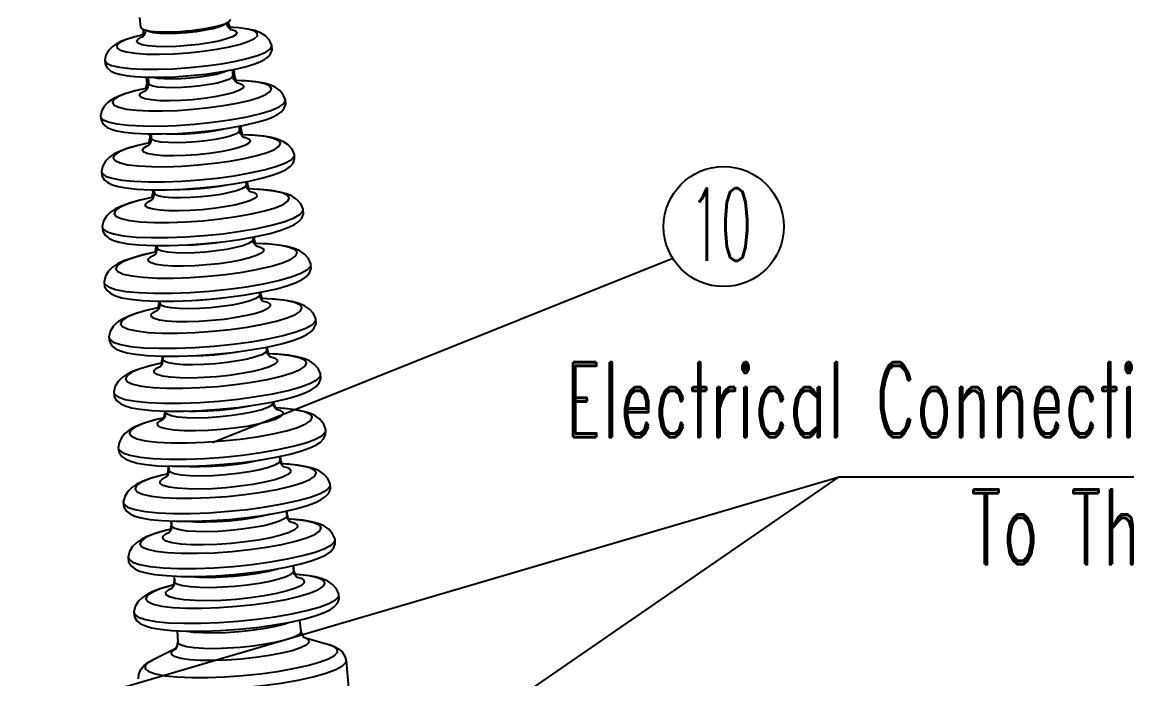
# Model space of a CAD drawing. Extents: x 4438 to 384502, y -178203 to -21188.
# Drawn here: x 382615.7 to 382962.5, y -175959 to -175752.8 of the extents above; entities that cross this region are included whole.
import ezdxf

# ---------------------------------------------------------------- set-up
doc = ezdxf.new("R2010")
doc.units = 0
doc.header["$LTSCALE"] = 8
doc.header["$MEASUREMENT"] = 0
doc.layers.get('0').update_dxf_attribs({"linetype": 'CONTINUOUS'})
doc.layers.add('PL', color=5, linetype='CONTINUOUS')
doc.styles.get("Standard").update_dxf_attribs({"font": 'txt.shx', "width": 0.5, "bigfont": 'intecad.shx'})
doc.styles.add('数字与字母', font='romand.shx', dxfattribs={"width": 0.8, "bigfont": 'hztxt.shx'})

msp = doc.modelspace()

# ---------------------------------------------------------------- linework, layer by layer
at = {"color": 1}
for p, q in [((382819.914, -175826.961), (382675.46, -175884.903)), ((382546.157, -176120.208), (382872.201, -175895.569)), ((382637.515, -175964.613), (382872.201, -175895.569)), ((382872.201, -175895.569), (383142.97, -175895.569))]:
    msp.add_line(p, q, dxfattribs=at)
msp.add_circle((382835.91, -175816.989), 18.85, dxfattribs=at)
at = {"layer": 'PL', "ltscale": 0.5}
for p, q in [((382652.906, -175754.347), (382652.636, -175751.26)), ((382680.331, -175752.853), (382680.298, -175752.782)), ((382680.321, -175752.768), (382680.331, -175752.853)), ((382653.83, -175755.086), (382653.835, -175755.171)), ((382653.856, -175755.096), (382653.835, -175755.171)), ((382679.32, -175753.253), (382680.111, -175752.898)), ((382683.738, -175754.585), (382680.403, -175754.365)), ((382683.665, -175754.563), (382680.406, -175754.37)), ((382680.971, -175754.946), (382681.492, -175755.04)), ((382653.072, -175757.527), (382653.562, -175757.345)), ((382641.594, -175764.704), (382641.593, -175764.847)), ((382654.661, -175770.036), (382654.776, -175772.107)), ((382655.197, -175770.046), (382655.298, -175771.978)), ((382681.573, -175767.735), (382681.809, -175769.659)), ((382681.956, -175769.212), (382681.744, -175769.131)), ((382682.346, -175769.695), (382681.956, -175769.212)), ((382682.1, -175767.639), (382682.346, -175769.695)), ((382655.076, -175771.564), (382654.776, -175772.107)), ((382654.982, -175773.475), (382654.797, -175773.509)), ((382655.27, -175771.447), (382655.076, -175771.564)), ((382682.569, -175771.079), (382682.378, -175771.078)), ((382685.942, -175771.235), (382682.381, -175771.082)), ((382686.403, -175771.28), (382682.569, -175771.079)), ((382683.009, -175771.76), (382683.496, -175771.848)), ((382654.017, -175774.427), (382654.477, -175774.257)), ((382640.287, -175782.221), (382640.286, -175782.379)), ((382683.747, -175785.461), (382683.909, -175786.778)), ((382683.988, -175786.308), (382683.844, -175786.252)), ((382684.393, -175786.809), (382683.988, -175786.308)), ((382684.222, -175785.375), (382684.393, -175786.809)), ((382655.924, -175790.618), (382655.597, -175790.677)), ((382655.651, -175787.877), (382655.731, -175789.317)), ((382656.044, -175788.752), (382655.731, -175789.317)), ((382656.175, -175788.673), (382656.044, -175788.752)), ((382656.134, -175787.878), (382656.203, -175789.202)), ((382684.762, -175788.125), (382684.428, -175788.124)), ((382688.235, -175788.284), (382684.428, -175788.124)), ((382688.788, -175788.336), (382684.762, -175788.125)), ((382685.079, -175788.846), (382685.533, -175788.928)), ((382654.977, -175791.601), (382655.406, -175791.443)), ((382685.884, -175802.882), (382686.008, -175803.896)), ((382686.02, -175803.403), (382685.944, -175803.374)), ((382686.441, -175803.923), (382686.02, -175803.403)), ((382686.307, -175802.806), (382686.441, -175803.923)), ((382656.866, -175807.76), (382656.397, -175807.845)), ((382656.624, -175805.405), (382656.687, -175806.527)), ((382657.011, -175805.941), (382656.687, -175806.527)), ((382657.081, -175805.899), (382657.011, -175805.941)), ((382657.055, -175805.405), (382657.108, -175806.425)), ((382690.533, -175805.334), (382686.475, -175805.165)), ((382655.091, -175809.228), (382656.348, -175808.613)), ((382688.02, -175820.303), (382688.114, -175821.07)), ((382688.495, -175821.092), (382688.058, -175820.553)), ((382688.392, -175820.237), (382688.495, -175821.092)), ((382657.809, -175824.964), (382657.376, -175825.042)), ((382657.598, -175822.932), (382657.645, -175823.791)), ((382657.982, -175823.184), (382657.645, -175823.791)), ((382657.976, -175822.932), (382658.016, -175823.703)), ((382692.633, -175822.443), (382688.537, -175822.274)), ((382656.025, -175826.472), (382657.274, -175825.862)), ((382690.149, -175837.664), (382690.241, -175838.407)), ((382690.568, -175838.425), (382690.185, -175837.951)), ((382690.47, -175837.607), (382690.568, -175838.425)), ((382690.568, -175838.425), (382690.954, -175839.597)), ((382694.852, -175839.792), (382690.636, -175839.571)), ((382658.567, -175840.399), (382658.613, -175841.221)), ((382658.961, -175840.592), (382658.613, -175841.221)), ((382658.894, -175840.399), (382658.933, -175841.146)), ((382694.145, -175839.729), (382690.646, -175839.584)), ((382656.969, -175843.881), (382658.208, -175843.276)), ((382692.256, -175854.844), (382692.379, -175855.847)), ((382692.654, -175855.859), (382692.332, -175855.461)), ((382692.527, -175854.795), (382692.654, -175855.859)), ((382692.654, -175855.859), (382693.005, -175856.935)), ((382659.448, -175859.864), (382659.586, -175858.752)), ((382659.527, -175857.68), (382659.586, -175858.752)), ((382659.947, -175858.101), (382659.586, -175858.752)), ((382659.802, -175857.685), (382659.855, -175858.693)), ((382696.341, -175857.11), (382692.714, -175856.92)), ((382695.875, -175857.062), (382692.715, -175856.922)), ((382657.891, -175861.4), (382659.169, -175860.775)), ((382689.092, -175870.394), (382694.419, -175869.466)), ((382655.372, -175872.259), (382660.211, -175872.459)), ((382694.633, -175872.398), (382694.324, -175872.016)), ((382694.361, -175872.008), (382694.407, -175872.376)), ((382694.58, -175871.958), (382694.633, -175872.398)), ((382696.777, -175874.054), (382695.103, -175873.948)), ((382656.403, -175874.752), (382661.108, -175874.969)), ((382658.685, -175877.387), (382660.314, -175876.991)), ((382659.003, -175877.945), (382659.972, -175877.472)), ((382660.485, -175874.94), (382660.51, -175875.383)), ((382660.749, -175874.952), (382660.51, -175875.383)), ((382660.709, -175874.95), (382660.729, -175875.322)), ((382695.466, -175874.345), (382696.562, -175874.659)), ((382656.858, -175889.812), (382661.708, -175890.013)), ((382696.466, -175889.164), (382696.619, -175890.418)), ((382696.789, -175890.423), (382696.59, -175890.177)), ((382696.634, -175889.127), (382696.789, -175890.423)), ((382696.789, -175890.423), (382697.154, -175891.522)), ((382698.682, -175891.585), (382696.971, -175891.515)), ((382699.389, -175891.648), (382696.976, -175891.522)), ((382661.444, -175892.205), (382661.516, -175893.509)), ((382661.901, -175892.815), (382661.516, -175893.509)), ((382661.616, -175892.212), (382661.682, -175893.475)), ((382659.799, -175896.108), (382661.022, -175895.511)), ((382698.569, -175906.314), (382698.746, -175907.755)), ((382698.687, -175906.287), (382698.862, -175907.756)), ((382698.862, -175907.756), (382698.725, -175907.586)), ((382698.862, -175907.756), (382699.221, -175908.831)), ((382700.902, -175908.934), (382699.089, -175908.839)), ((382662.338, -175912.059), (382662.484, -175910.939)), ((382662.402, -175909.461), (382662.484, -175910.939)), ((382662.59, -175910.747), (382662.484, -175910.939)), ((382662.523, -175909.467), (382662.599, -175910.918)), ((382660.742, -175913.517), (382661.955, -175912.924)), ((382700.673, -175923.466), (382700.879, -175925.147)), ((382700.74, -175923.451), (382700.943, -175925.143)), ((382700.943, -175925.143), (382700.852, -175924.928)), ((382700.943, -175925.143), (382701.299, -175926.207)), ((382702.196, -175926.277), (382701.221, -175926.226)), ((382663.367, -175929.538), (382662.418, -175929.757)), ((382663.369, -175929.52), (382662.831, -175929.64)), ((382663.309, -175929.534), (382663.455, -175928.423)), ((382663.36, -175926.722), (382663.455, -175928.423)), ((382663.43, -175926.725), (382663.518, -175928.416)), ((382663.53, -175928.096), (382663.455, -175928.423)), ((382661.689, -175930.981), (382662.892, -175930.393)), ((382702.768, -175940.551), (382703.207, -175944.13)), ((382702.785, -175940.547), (382703.213, -175944.124)), ((382664.315, -175943.914), (382664.515, -175947.509)), ((382664.333, -175943.915), (382664.522, -175947.515)), ((382703.213, -175944.124), (382703.203, -175944.1)), ((382704.006, -175945.819), (382704.188, -175945.983)), ((382704.249, -175946.024), (382711.99, -175948.259)), ((382704.311, -175946.072), (382704.614, -175946.177)), ((382663.894, -175949.527), (382656.59, -175953.106)), ((382663.818, -175949.564), (382664.03, -175949.314)), ((382664.034, -175949.315), (382663.884, -175949.506)), ((382664.03, -175949.314), (382664.371, -175948.622)), ((382664.371, -175948.622), (382664.515, -175947.509)), ((382664.52, -175947.484), (382664.515, -175947.509)), ((382717.355, -175953.341), (382718.221, -175963.246))]:
    msp.add_line(p, q, dxfattribs=at)
for points in [[(382680.111, -175752.898), (382680.677, -175752.547), (382681.01, -175752.206), (382681.103, -175751.88)], [(382680.331, -175752.853), (382680.665, -175753.948), (382680.992, -175754.405)], [(382652.906, -175754.347), (382653.054, -175754.652), (382653.441, -175754.93), (382654.06, -175755.177)], [(382654.38, -175755.258), (382654.268, -175756.161), (382653.885, -175756.964), (382653.544, -175757.367), (382653.424, -175757.469)], [(382653.457, -175756.814), (382653.699, -175756.298), (382653.835, -175755.171)], [(382654.06, -175755.177), (382654.901, -175755.389), (382655.948, -175755.562), (382657.185, -175755.693), (382658.59, -175755.78), (382660.138, -175755.821), (382661.805, -175755.816), (382663.56, -175755.765), (382665.374, -175755.669), (382667.216, -175755.528)], [(382667.266, -175756.104), (382664.229, -175756.306), (382661.357, -175756.37), (382658.818, -175756.293), (382656.759, -175756.079), (382655.299, -175755.74), (382654.524, -175755.296), (382654.523, -175755.294)], [(382667.216, -175755.528), (382669.054, -175755.347), (382670.858, -175755.127), (382672.595, -175754.872), (382674.237, -175754.588), (382675.755, -175754.278), (382677.123, -175753.949), (382678.318, -175753.605), (382679.32, -175753.253)], [(382679.675, -175753.093), (382679.675, -175753.096), (382678.988, -175753.667), (382677.61, -175754.255), (382675.619, -175754.823), (382673.132, -175755.34), (382670.292, -175755.776), (382667.266, -175756.104)], [(382681.492, -175755.04), (382682.709, -175755.509), (382683.157, -175756.075), (382682.814, -175756.711), (382681.697, -175757.384), (382679.863, -175758.061), (382677.403, -175758.707), (382674.44, -175759.29), (382671.124, -175759.782), (382667.621, -175760.156)], [(382667.814, -175762.365), (382672.417, -175761.879), (382676.804, -175761.248), (382680.784, -175760.5), (382684.183, -175759.667), (382686.852, -175758.786), (382688.674, -175757.896), (382689.57, -175757.035), (382689.5, -175756.241), (382688.469, -175755.549), (382686.52, -175754.989), (382683.738, -175754.585)], [(382681.094, -175755.03), (382681.151, -175755.052), (382680.976, -175754.949), (382680.568, -175754.6), (382680.072, -175753.893), (382679.81, -175753.033)], [(382694.042, -175760.115), (382693.281, -175758.451), (382692.033, -175757.079), (382690.474, -175756.097), (382688.681, -175755.423), (382686.498, -175754.929), (382683.665, -175754.563)], [(382654.017, -175756.687), (382651.589, -175757.237), (382648.931, -175758.008), (382646.888, -175758.772), (382645.264, -175759.576), (382643.909, -175760.515), (382642.782, -175761.693), (382641.979, -175763.113), (382641.594, -175764.704)], [(382654.023, -175756.674), (382650.78, -175757.468), (382648.112, -175758.349), (382646.29, -175759.239), (382645.394, -175760.1), (382645.463, -175760.894), (382646.495, -175761.586), (382648.444, -175762.146), (382651.225, -175762.55), (382654.717, -175762.78), (382658.766, -175762.826), (382663.197, -175762.686), (382667.814, -175762.365)], [(382667.621, -175760.156), (382664.106, -175760.396), (382660.754, -175760.488), (382657.735, -175760.428), (382655.201, -175760.218), (382653.277, -175759.871), (382652.06, -175759.402), (382651.612, -175758.835), (382651.955, -175758.2), (382653.072, -175757.527)], [(382668.444, -175769.569), (382673.233, -175769.067), (382677.84, -175768.417), (382682.108, -175767.638), (382685.702, -175766.797), (382688.371, -175765.999), (382690.328, -175765.243), (382691.77, -175764.499), (382692.864, -175763.687), (382693.686, -175762.678), (382694.125, -175761.433), (382694.042, -175760.115)], [(382678.234, -175765.824), (382682.734, -175765.012), (382686.661, -175764.105), (382689.864, -175763.139), (382692.22, -175762.15), (382693.64, -175761.176), (382694.067, -175760.256), (382694.042, -175760.115)], [(382641.593, -175764.847), (382642.174, -175765.679), (382643.741, -175766.391), (382646.234, -175766.956), (382649.556, -175767.352), (382653.581, -175767.562)], [(382641.594, -175764.704), (382641.738, -175766.007), (382642.394, -175767.172), (382643.392, -175768.028), (382644.627, -175768.639), (382646.197, -175769.123), (382648.285, -175769.526), (382651.091, -175769.847), (382654.808, -175770.044)], [(382668.223, -175767.044), (382673.334, -175766.51), (382678.234, -175765.824)], [(382653.581, -175767.562), (382658.153, -175767.581), (382663.097, -175767.406), (382668.223, -175767.044)], [(382654.808, -175770.044), (382659.104, -175770.064), (382663.7, -175769.903), (382668.444, -175769.569)], [(382656.67, -175770.053), (382658.144, -175770.319), (382660.259, -175770.494), (382662.777, -175770.544), (382665.573, -175770.468), (382668.505, -175770.268)], [(382668.505, -175770.268), (382671.428, -175769.955), (382674.195, -175769.545), (382676.666, -175769.059), (382678.718, -175768.519), (382680.129, -175767.999)], [(382681.809, -175769.659), (382681.522, -175770.207), (382680.584, -175770.772), (382679.042, -175771.341), (382676.975, -175771.884), (382674.485, -175772.374), (382671.698, -175772.787), (382668.753, -175773.102)], [(382683.115, -175771.843), (382683.188, -175771.871), (382683.032, -175771.779), (382682.633, -175771.439), (382682.14, -175770.74), (382681.809, -175769.659)], [(382682.346, -175769.695), (382682.681, -175770.79), (382682.907, -175771.104)], [(382654.983, -175773.473), (382651.247, -175774.312), (382648.271, -175775.166), (382646.005, -175776), (382644.232, -175776.86), (382642.775, -175777.841), (382641.568, -175779.06), (382640.7, -175780.551), (382640.287, -175782.221)], [(382654.797, -175773.509), (382651.056, -175774.372), (382648.004, -175775.293), (382645.759, -175776.235), (382644.407, -175777.163), (382644, -175778.04), (382644.553, -175778.833), (382646.046, -175779.511), (382648.42, -175780.049), (382651.585, -175780.426), (382655.419, -175780.627), (382659.775, -175780.645), (382664.486, -175780.478), (382669.369, -175780.134)], [(382655.298, -175771.978), (382655.158, -175773.109), (382654.777, -175773.903), (382654.444, -175774.296), (382654.333, -175774.39)], [(382654.471, -175773.588), (382654.638, -175773.235), (382654.776, -175772.107)], [(382668.753, -175773.102), (382665.799, -175773.303), (382662.982, -175773.381), (382660.445, -175773.33), (382658.315, -175773.154), (382656.698, -175772.862), (382655.676, -175772.468), (382655.298, -175771.978)], [(382683.496, -175771.848), (382684.758, -175772.334), (382685.223, -175772.922), (382684.867, -175773.581), (382683.709, -175774.279), (382681.806, -175774.981), (382679.255, -175775.651), (382676.182, -175776.256), (382672.742, -175776.766), (382669.108, -175777.155)], [(382669.369, -175780.134), (382674.237, -175779.625), (382678.905, -175778.971), (382683.192, -175778.197), (382686.933, -175777.334), (382689.984, -175776.413), (382692.229, -175775.471), (382693.581, -175774.543), (382693.989, -175773.666), (382693.435, -175772.873), (382691.943, -175772.195), (382689.568, -175771.657), (382686.403, -175771.28)], [(382698.371, -175777.139), (382697.669, -175775.559), (382696.523, -175774.216), (382695.09, -175773.219), (382693.452, -175772.509), (382691.514, -175771.973), (382689.086, -175771.55), (382685.942, -175771.235)], [(382669.108, -175777.155), (382665.462, -175777.403), (382661.986, -175777.498), (382658.854, -175777.436), (382656.225, -175777.219), (382654.229, -175776.858), (382652.967, -175776.372), (382652.503, -175775.784), (382652.858, -175775.125), (382654.017, -175774.427)], [(382669.999, -175787.337), (382675.216, -175786.793), (382680.241, -175786.091), (382684.909, -175785.252), (382688.974, -175784.319), (382692.027, -175783.424), (382694.249, -175782.582), (382695.867, -175781.765), (382697.072, -175780.896), (382697.967, -175779.838), (382698.451, -175778.527), (382698.371, -175777.139)], [(382680.864, -175783.461), (382685.848, -175782.562), (382690.197, -175781.558), (382693.744, -175780.488), (382696.354, -175779.392), (382697.926, -175778.314), (382698.399, -175777.295), (382698.371, -175777.139)], [(382640.286, -175782.379), (382640.929, -175783.301), (382642.664, -175784.09), (382645.425, -175784.715), (382649.104, -175785.153), (382653.562, -175785.387)], [(382640.287, -175782.221), (382640.447, -175783.597), (382641.159, -175784.814), (382642.234, -175785.705), (382643.585, -175786.353), (382645.337, -175786.876), (382647.695, -175787.318), (382650.888, -175787.668), (382655.064, -175787.876), (382659.776, -175787.887), (382664.809, -175787.704), (382669.999, -175787.337)], [(382669.778, -175784.813), (382675.438, -175784.221), (382680.864, -175783.461)], [(382653.562, -175785.387), (382658.625, -175785.407), (382664.101, -175785.213), (382669.778, -175784.813)], [(382670.027, -175787.656), (382673.083, -175787.329), (382675.976, -175786.901), (382678.56, -175786.392), (382679.097, -175786.251)], [(382683.909, -175786.778), (382683.609, -175787.35), (382682.628, -175787.941), (382681.017, -175788.535), (382678.857, -175789.103), (382676.255, -175789.615), (382673.342, -175790.047), (382670.265, -175790.376)], [(382685.168, -175788.928), (382685.258, -175788.962), (382685.121, -175788.882), (382684.731, -175788.55), (382684.241, -175787.859), (382683.909, -175786.778)], [(382684.393, -175786.809), (382684.731, -175787.905), (382684.903, -175788.144)], [(382655.927, -175790.611), (382651.947, -175791.502), (382648.824, -175792.393), (382646.456, -175793.259), (382644.613, -175794.145), (382643.109, -175795.146), (382641.868, -175796.385), (382640.971, -175797.906), (382640.546, -175799.609)], [(382655.597, -175790.677), (382651.668, -175791.584), (382648.464, -175792.551), (382646.106, -175793.54), (382644.686, -175794.514), (382644.259, -175795.435), (382644.84, -175796.268), (382646.407, -175796.98), (382648.901, -175797.545), (382652.225, -175797.941), (382656.251, -175798.152), (382660.825, -175798.17), (382665.772, -175797.995), (382670.9, -175797.634)], [(382656.203, -175789.202), (382656.061, -175790.334), (382655.683, -175791.117), (382655.358, -175791.5), (382655.258, -175791.584)], [(382655.465, -175790.714), (382655.593, -175790.445), (382655.731, -175789.317)], [(382670.265, -175790.376), (382667.177, -175790.586), (382664.234, -175790.667), (382661.582, -175790.614), (382659.356, -175790.431), (382657.666, -175790.125), (382656.598, -175789.713), (382656.203, -175789.202)], [(382660.858, -175787.848), (382661.403, -175787.893), (382664.037, -175787.945), (382666.96, -175787.865), (382670.027, -175787.656)], [(382685.533, -175788.928), (382686.841, -175789.432), (382687.323, -175790.041), (382686.954, -175790.725), (382685.753, -175791.448), (382683.781, -175792.176), (382681.136, -175792.87), (382677.951, -175793.498), (382674.386, -175794.026), (382670.619, -175794.429)], [(382670.9, -175797.634), (382676.012, -175797.099), (382680.914, -175796.413), (382685.416, -175795.6), (382689.344, -175794.693), (382692.549, -175793.727), (382694.907, -175792.737), (382696.326, -175791.763), (382696.754, -175790.842), (382696.173, -175790.009), (382694.606, -175789.297), (382692.112, -175788.732), (382688.788, -175788.336)], [(382701.135, -175794.308), (382700.415, -175792.696), (382699.237, -175791.33), (382697.766, -175790.321), (382696.078, -175789.598), (382694.067, -175789.048), (382691.531, -175788.612), (382688.235, -175788.284)], [(382670.619, -175794.429), (382666.84, -175794.686), (382663.237, -175794.785), (382659.991, -175794.72), (382657.266, -175794.495), (382655.197, -175794.121), (382653.889, -175793.617), (382653.408, -175793.008), (382653.776, -175792.325), (382654.977, -175791.601)], [(382671.53, -175804.837), (382676.932, -175804.274), (382682.139, -175803.55), (382686.981, -175802.686), (382691.247, -175801.715), (382694.479, -175800.775), (382696.825, -175799.894), (382698.525, -175799.044), (382699.782, -175798.148), (382700.71, -175797.066), (382701.214, -175795.726), (382701.135, -175794.308)], [(382682.227, -175801.005), (382687.197, -175800.14), (382691.61, -175799.172), (382695.316, -175798.134), (382698.19, -175797.062), (382700.132, -175795.992), (382701.077, -175794.961), (382701.135, -175794.308)], [(382640.546, -175799.609), (382640.714, -175801.017), (382641.45, -175802.258), (382642.56, -175803.164), (382643.964, -175803.829), (382645.801, -175804.371), (382648.286, -175804.831), (382651.659, -175805.193), (382656.031, -175805.404), (382660.925, -175805.411), (382666.147, -175805.219), (382671.53, -175804.837)], [(382640.546, -175799.609), (382640.716, -175800.242), (382641.826, -175801.093), (382643.925, -175801.81), (382646.941, -175802.367), (382650.771, -175802.745), (382655.285, -175802.932)], [(382671.309, -175802.313), (382676.871, -175801.737), (382682.227, -175801.005)], [(382655.285, -175802.932), (382660.329, -175802.92), (382665.732, -175802.712), (382671.309, -175802.313)], [(382671.548, -175805.045), (382674.738, -175804.704), (382677.757, -175804.256), (382679.425, -175803.928)], [(382686.008, -175803.896), (382685.695, -175804.494), (382684.672, -175805.11), (382682.992, -175805.73), (382680.738, -175806.322), (382678.024, -175806.856), (382674.986, -175807.307), (382671.776, -175807.65)], [(382687.22, -175806.012), (382687.326, -175806.053), (382687.21, -175805.984), (382686.828, -175805.661), (382686.341, -175804.978), (382686.008, -175803.896)], [(382686.441, -175803.923), (382686.779, -175805.02), (382686.897, -175805.183)], [(382656.872, -175807.749), (382652.653, -175808.689), (382649.381, -175809.618), (382646.907, -175810.518), (382644.993, -175811.431), (382643.443, -175812.453), (382642.167, -175813.711), (382641.242, -175815.26), (382640.805, -175816.998)], [(382656.397, -175807.845), (382652.281, -175808.795), (382648.924, -175809.808), (382646.453, -175810.845), (382644.966, -175811.865), (382644.518, -175812.83), (382645.127, -175813.703), (382646.769, -175814.449), (382649.382, -175815.041), (382652.864, -175815.456), (382657.083, -175815.677), (382661.876, -175815.696), (382667.058, -175815.513), (382672.431, -175815.134)], [(382657.108, -175806.425), (382656.964, -175807.558), (382656.589, -175808.332), (382656.272, -175808.703), (382656.182, -175808.778)], [(382656.458, -175807.841), (382656.547, -175807.655), (382656.687, -175806.527)], [(382671.776, -175807.65), (382668.555, -175807.869), (382665.485, -175807.954), (382662.719, -175807.898), (382660.397, -175807.707), (382658.634, -175807.388), (382657.52, -175806.959), (382657.108, -175806.425)], [(382663.602, -175805.313), (382665.296, -175805.346), (382668.347, -175805.263), (382671.548, -175805.045)], [(382687.134, -175805.919), (382688.482, -175806.307), (382689.298, -175806.855), (382689.353, -175807.483), (382688.644, -175808.165), (382687.202, -175808.869), (382685.089, -175809.567), (382682.399, -175810.226), (382679.248, -175810.818), (382675.774, -175811.318), (382672.131, -175811.703)], [(382672.431, -175815.134), (382677.788, -175814.574), (382682.924, -175813.855), (382687.64, -175813.004), (382691.756, -175812.053), (382695.114, -175811.04), (382697.584, -175810.004), (382699.072, -175808.983), (382699.52, -175808.018), (382698.911, -175807.146), (382697.268, -175806.399), (382694.656, -175805.807), (382691.173, -175805.393)], [(382691.173, -175805.393), (382686.954, -175805.171), (382686.478, -175805.169)], [(382703.9, -175811.478), (382703.16, -175809.831), (382701.95, -175808.444), (382700.444, -175807.423), (382698.707, -175806.688), (382696.623, -175806.125), (382693.98, -175805.673), (382690.533, -175805.334)], [(382672.131, -175811.703), (382668.476, -175811.956), (382664.968, -175812.067), (382661.762, -175812.031), (382658.998, -175811.849), (382656.796, -175811.53), (382655.253, -175811.086), (382654.436, -175810.538), (382654.381, -175809.909), (382655.091, -175809.228)], [(382684.037, -175821.01), (382689.053, -175820.12), (382693.508, -175819.114), (382696.924, -175818.128), (382699.398, -175817.207), (382701.182, -175816.323), (382702.492, -175815.399), (382703.452, -175814.294), (382703.977, -175812.926), (382703.9, -175811.478)], [(382684.21, -175818.451), (382689.385, -175817.55), (382693.981, -175816.542), (382697.84, -175815.462), (382700.832, -175814.345), (382702.855, -175813.231), (382703.839, -175812.157), (382703.9, -175811.478)], [(382640.805, -175816.998), (382640.98, -175818.437), (382641.74, -175819.7), (382642.886, -175820.623), (382644.346, -175821.306), (382646.27, -175821.867), (382648.884, -175822.344), (382652.443, -175822.719), (382657.005, -175822.932)], [(382640.805, -175816.998), (382640.982, -175817.656), (382642.139, -175818.543), (382644.324, -175819.289), (382647.464, -175819.869), (382651.453, -175820.263), (382656.153, -175820.457)], [(382672.84, -175819.813), (382678.632, -175819.214), (382684.21, -175818.451)], [(382656.153, -175820.457), (382661.406, -175820.446), (382667.032, -175820.229), (382672.84, -175819.813)], [(382673.061, -175822.337), (382678.649, -175821.756), (382684.037, -175821.01)], [(382673.069, -175822.433), (382676.393, -175822.078), (382678.365, -175821.786)], [(382688.114, -175821.07), (382687.789, -175821.692), (382686.723, -175822.334), (382684.973, -175822.979), (382682.626, -175823.596), (382679.799, -175824.153), (382676.635, -175824.621), (382673.292, -175824.979)], [(382689.278, -175823.151), (382689.401, -175823.197), (382689.305, -175823.14), (382688.932, -175822.826), (382688.449, -175822.151), (382688.114, -175821.07)], [(382688.495, -175821.092), (382688.835, -175822.189), (382688.908, -175822.289)], [(382657.813, -175824.956), (382653.554, -175825.903), (382650.172, -175826.86), (382647.621, -175827.784), (382645.655, -175828.718), (382644.071, -175829.755), (382642.769, -175831.027), (382641.824, -175832.596), (382641.377, -175834.36)], [(382657.376, -175825.042), (382653.119, -175826.025), (382649.647, -175827.073), (382647.092, -175828.145), (382645.553, -175829.2), (382645.09, -175830.198), (382645.72, -175831.1), (382647.418, -175831.873), (382650.12, -175832.485), (382653.722, -175832.913), (382658.085, -175833.142), (382663.041, -175833.162), (382668.401, -175832.972), (382673.957, -175832.58)], [(382657.005, -175822.932), (382662.078, -175822.935), (382667.487, -175822.734), (382673.061, -175822.337)], [(382658.016, -175823.703), (382657.871, -175824.837), (382657.498, -175825.601), (382657.189, -175825.961), (382657.111, -175826.027)], [(382657.448, -175825.037), (382657.505, -175824.92), (382657.645, -175823.791)], [(382673.292, -175824.979), (382669.938, -175825.207), (382666.74, -175825.295), (382663.86, -175825.238), (382661.441, -175825.038), (382659.605, -175824.706), (382658.445, -175824.259), (382658.016, -175823.703)], [(382667.752, -175822.715), (382669.735, -175822.66), (382673.069, -175822.433)], [(382689.218, -175823.067), (382690.556, -175823.451), (382691.401, -175824.018), (382691.457, -175824.668), (382690.724, -175825.373), (382689.232, -175826.102), (382687.047, -175826.823), (382684.265, -175827.504), (382681.007, -175828.117), (382677.415, -175828.634), (382673.647, -175829.032)], [(382673.957, -175832.58), (382679.497, -175832.002), (382684.808, -175831.258), (382689.686, -175830.377), (382693.943, -175829.394), (382697.415, -175828.347), (382699.97, -175827.275), (382701.508, -175826.22), (382701.972, -175825.221), (382701.342, -175824.319), (382699.644, -175823.547), (382696.942, -175822.935), (382693.34, -175822.506)], [(382693.34, -175822.506), (382688.977, -175822.277), (382688.538, -175822.276)], [(382706.351, -175828.676), (382705.597, -175827.004), (382704.364, -175825.602), (382702.83, -175824.572), (382701.057, -175823.828), (382698.919, -175823.253), (382696.194, -175822.791), (382692.633, -175822.443)], [(382673.647, -175829.032), (382669.867, -175829.294), (382666.24, -175829.409), (382662.924, -175829.371), (382660.066, -175829.183), (382657.789, -175828.853), (382656.193, -175828.394), (382655.349, -175827.827), (382655.292, -175827.177), (382656.025, -175826.472)], [(382685.841, -175838.425), (382690.988, -175837.515), (382695.583, -175836.483), (382699.137, -175835.464), (382701.706, -175834.513), (382703.554, -175833.603), (382704.903, -175832.659), (382705.888, -175831.536), (382706.427, -175830.148), (382706.351, -175828.676)], [(382686.075, -175835.857), (382691.404, -175834.929), (382696.136, -175833.891), (382700.111, -175832.779), (382703.192, -175831.629), (382705.275, -175830.482), (382706.289, -175829.375), (382706.351, -175828.676)], [(382641.377, -175834.36), (382641.558, -175835.822), (382642.336, -175837.103), (382643.509, -175838.039), (382645.011, -175838.735), (382647.002, -175839.311), (382649.716, -175839.801), (382653.418, -175840.185), (382658.117, -175840.399)], [(382641.377, -175834.36), (382641.56, -175835.038), (382642.751, -175835.952), (382645.001, -175836.72), (382648.235, -175837.317), (382652.342, -175837.723), (382657.183, -175837.923)], [(382674.366, -175837.26), (382680.331, -175836.642), (382686.075, -175835.857)], [(382657.183, -175837.923), (382662.592, -175837.911), (382668.386, -175837.688), (382674.366, -175837.26)], [(382674.587, -175839.784), (382680.316, -175839.189), (382685.841, -175838.425)], [(382674.591, -175839.822), (382678.048, -175839.452), (382678.676, -175839.359)], [(382690.241, -175838.407), (382689.902, -175839.054), (382688.794, -175839.722), (382686.973, -175840.393), (382684.532, -175841.034), (382681.591, -175841.614), (382678.3, -175842.101), (382674.823, -175842.473)], [(382691.354, -175840.453), (382691.494, -175840.506), (382691.419, -175840.459), (382691.056, -175840.155), (382690.576, -175839.488), (382690.241, -175838.407)], [(382658.741, -175842.372), (382655.066, -175843.188), (382651.684, -175844.146), (382649.133, -175845.07), (382647.167, -175846.004), (382645.583, -175847.041), (382644.281, -175848.312), (382643.336, -175849.882), (382642.89, -175851.646)], [(382658.747, -175842.36), (382654.631, -175843.311), (382651.159, -175844.358), (382648.604, -175845.43), (382647.066, -175846.485), (382646.602, -175847.484), (382647.232, -175848.386), (382648.93, -175849.158), (382651.632, -175849.77), (382655.234, -175850.199), (382659.597, -175850.428), (382664.553, -175850.447), (382669.913, -175850.258), (382675.469, -175849.866)], [(382658.933, -175841.146), (382658.786, -175842.28), (382658.415, -175843.035), (382658.115, -175843.383), (382658.049, -175843.44)], [(382658.117, -175840.399), (382663.324, -175840.399), (382668.872, -175840.191), (382674.587, -175839.784)], [(382658.427, -175842.441), (382658.471, -175842.349), (382658.613, -175841.221)], [(382674.823, -175842.473), (382671.333, -175842.711), (382668.007, -175842.802), (382665.011, -175842.742), (382662.495, -175842.535), (382660.586, -175842.19), (382659.379, -175841.724), (382658.933, -175841.146)], [(382670.495, -175840.075), (382671.122, -175840.058), (382674.591, -175839.822)], [(382691.323, -175840.378), (382692.65, -175840.76), (382693.523, -175841.345), (382693.581, -175842.017), (382692.824, -175842.745), (382691.282, -175843.498), (382689.024, -175844.243), (382686.149, -175844.948), (382682.782, -175845.581), (382679.071, -175846.115), (382675.177, -175846.526)], [(382675.469, -175849.866), (382681.009, -175849.287), (382686.32, -175848.543), (382691.198, -175847.663), (382695.455, -175846.68), (382698.928, -175845.632), (382701.482, -175844.56), (382703.021, -175843.505), (382703.484, -175842.507), (382702.854, -175841.605), (382701.156, -175840.832), (382698.454, -175840.22), (382694.852, -175839.792)], [(382707.863, -175845.961), (382707.109, -175844.29), (382705.876, -175842.888), (382704.343, -175841.857), (382702.57, -175841.114), (382700.431, -175840.539), (382697.707, -175840.077), (382694.145, -175839.729)], [(382675.177, -175846.526), (382671.272, -175846.797), (382667.523, -175846.916), (382664.098, -175846.877), (382661.144, -175846.683), (382658.791, -175846.341), (382657.142, -175845.867), (382656.27, -175845.281), (382656.211, -175844.61), (382656.969, -175843.881)], [(382676.1, -175857.069), (382681.828, -175856.474), (382687.354, -175855.711), (382692.501, -175854.801), (382697.095, -175853.769), (382700.649, -175852.75), (382703.218, -175851.799), (382705.066, -175850.889), (382706.415, -175849.944), (382707.4, -175848.822), (382707.939, -175847.434), (382707.863, -175845.961)], [(382687.587, -175853.142), (382692.916, -175852.215), (382697.649, -175851.177), (382701.623, -175850.064), (382704.704, -175848.915), (382706.787, -175847.767), (382707.801, -175846.661), (382707.863, -175845.961)], [(382642.89, -175851.646), (382643.07, -175853.108), (382643.848, -175854.389), (382645.021, -175855.325), (382646.523, -175856.021), (382648.514, -175856.596), (382651.228, -175857.086), (382654.93, -175857.471), (382659.629, -175857.685), (382664.836, -175857.685), (382670.384, -175857.476), (382676.1, -175857.069)], [(382642.89, -175851.646), (382643.072, -175852.324), (382644.263, -175853.237), (382646.513, -175854.006), (382649.747, -175854.603), (382653.855, -175855.008), (382658.695, -175855.209)], [(382675.879, -175854.545), (382681.843, -175853.928), (382687.587, -175853.142)], [(382658.695, -175855.209), (382664.104, -175855.197), (382669.898, -175854.973), (382675.879, -175854.545)], [(382676.112, -175857.21), (382679.703, -175856.826), (382683.101, -175856.323), (382683.516, -175856.241)], [(382692.379, -175855.847), (382692.028, -175856.519), (382690.876, -175857.213), (382688.985, -175857.911), (382686.449, -175858.577), (382683.394, -175859.178), (382679.975, -175859.685), (382676.362, -175860.072)], [(382693.454, -175857.861), (382693.606, -175857.919), (382693.536, -175857.875), (382693.18, -175857.574), (382692.709, -175856.913), (382692.379, -175855.847)], [(382659.695, -175859.808), (382656.28, -175860.583), (382653.022, -175861.521), (382650.552, -175862.428), (382648.638, -175863.346), (382647.087, -175864.367), (382645.808, -175865.615), (382644.872, -175867.15), (382644.413, -175868.884)], [(382659.694, -175859.811), (382656.173, -175860.624), (382652.705, -175861.67), (382650.154, -175862.741), (382648.618, -175863.795), (382648.155, -175864.792), (382648.784, -175865.693), (382650.48, -175866.464), (382653.178, -175867.075), (382656.775, -175867.503), (382661.132, -175867.732), (382666.082, -175867.752), (382671.435, -175867.562), (382676.983, -175867.171)], [(382659.855, -175858.693), (382659.681, -175859.901), (382659.282, -175860.65), (382659.054, -175860.904)], [(382676.362, -175860.072), (382672.737, -175860.318), (382669.282, -175860.413), (382666.169, -175860.351), (382663.556, -175860.135), (382661.572, -175859.777), (382660.318, -175859.293), (382659.855, -175858.693)], [(382668.652, -175857.541), (382669.075, -175857.55), (382672.509, -175857.456), (382676.112, -175857.21)], [(382693.426, -175857.782), (382694.784, -175858.172), (382695.686, -175858.777), (382695.747, -175859.472), (382694.963, -175860.225), (382693.369, -175861.004), (382691.035, -175861.774), (382688.062, -175862.502), (382684.581, -175863.157), (382680.743, -175863.709), (382676.718, -175864.134)], [(382676.983, -175867.171), (382682.516, -175866.593), (382687.82, -175865.85), (382692.691, -175864.971), (382696.942, -175863.989), (382700.41, -175862.943), (382702.961, -175861.873), (382704.498, -175860.819), (382704.961, -175859.822), (382704.332, -175858.921), (382702.636, -175858.15), (382699.937, -175857.538), (382696.341, -175857.11)], [(382709.357, -175863.203), (382708.594, -175861.562), (382707.367, -175860.185), (382705.852, -175859.172), (382704.105, -175858.438), (382702.005, -175857.869), (382699.341, -175857.411), (382695.875, -175857.062)], [(382676.718, -175864.134), (382672.679, -175864.414), (382668.804, -175864.537), (382665.262, -175864.497), (382662.208, -175864.296), (382659.775, -175863.943), (382658.071, -175863.453), (382657.168, -175862.847), (382657.107, -175862.153), (382657.891, -175861.4)], [(382694.047, -175872.078), (382698.646, -175871.043), (382702.197, -175870.022), (382704.76, -175869.069), (382706.603, -175868.157), (382707.947, -175867.207), (382708.926, -175866.076), (382709.452, -175864.678), (382709.357, -175863.203)], [(382694.419, -175869.466), (382699.15, -175868.429), (382703.123, -175867.317), (382706.202, -175866.168), (382708.285, -175865.021), (382709.298, -175863.915), (382709.357, -175863.203)], [(382644.413, -175868.884), (382644.574, -175870.352), (382645.341, -175871.645), (382646.509, -175872.592), (382648.008, -175873.294), (382649.994, -175873.872), (382652.704, -175874.365), (382656.403, -175874.752)], [(382644.413, -175868.884), (382644.594, -175869.576), (382645.784, -175870.489), (382648.034, -175871.257), (382651.267, -175871.854), (382655.372, -175872.259)], [(382677.388, -175871.796), (382683.35, -175871.179), (382689.092, -175870.394)], [(382660.211, -175872.459), (382665.618, -175872.447), (382671.41, -175872.224), (382677.388, -175871.796)], [(382677.612, -175874.354), (382683.354, -175873.757), (382688.891, -175872.991), (382694.047, -175872.078)], [(382677.633, -175874.599), (382681.357, -175874.201), (382684.882, -175873.678), (382687.141, -175873.233)], [(382694.407, -175872.376), (382694.042, -175873.072), (382692.85, -175873.79), (382690.892, -175874.513), (382688.266, -175875.203), (382685.103, -175875.825), (382681.562, -175876.35), (382677.821, -175876.75)], [(382678.483, -175884.314), (382684.075, -175883.73), (382689.435, -175882.979), (382694.358, -175882.09), (382698.654, -175881.099), (382702.159, -175880.041), (382704.737, -175878.959), (382706.29, -175877.894), (382706.758, -175876.887), (382706.122, -175875.976), (382704.408, -175875.197), (382701.681, -175874.579), (382698.046, -175874.146), (382696.777, -175874.054)], [(382695.46, -175874.366), (382695.587, -175874.414), (382695.568, -175874.397), (382695.229, -175874.119), (382694.75, -175873.466), (382694.407, -175872.376)], [(382694.633, -175872.398), (382694.977, -175873.496), (382695.32, -175873.961)], [(382710.988, -175880.836), (382710.34, -175879.015), (382709.139, -175877.471), (382707.564, -175876.325), (382705.724, -175875.514), (382703.488, -175874.9), (382700.605, -175874.413), (382696.777, -175874.054)], [(382658.685, -175877.387), (382655.366, -175878.285), (382652.815, -175879.151), (382650.831, -175880.01), (382649.233, -175880.924), (382647.9, -175881.991), (382646.823, -175883.309), (382646.118, -175884.854), (382645.869, -175886.534)], [(382658.685, -175877.387), (382657.452, -175877.698), (382653.947, -175878.755), (382651.369, -175879.837), (382649.816, -175880.902), (382649.348, -175881.91), (382649.984, -175882.82), (382651.698, -175883.6), (382654.425, -175884.217), (382658.06, -175884.65), (382662.463, -175884.881), (382667.466, -175884.901), (382672.875, -175884.71), (382678.483, -175884.314)], [(382660.729, -175875.322), (382660.579, -175876.459), (382660.214, -175877.192), (382659.932, -175877.518), (382659.884, -175877.558)], [(382660.106, -175877.042), (382660.363, -175876.521), (382660.51, -175875.383)], [(382677.821, -175876.75), (382674.068, -175877.006), (382670.49, -175877.104), (382667.267, -175877.04), (382664.561, -175876.816), (382662.507, -175876.445), (382661.208, -175875.944), (382660.729, -175875.322)], [(382661.108, -175874.969), (382666.324, -175874.97), (382671.883, -175874.762), (382677.612, -175874.354)], [(382668.042, -175874.905), (382670.334, -175874.951), (382673.896, -175874.853), (382677.633, -175874.599)], [(382696.562, -175874.659), (382697.48, -175875.276), (382697.542, -175875.983), (382696.745, -175876.749), (382695.122, -175877.542), (382692.746, -175878.326), (382689.719, -175879.068), (382686.175, -175879.734), (382682.268, -175880.296), (382678.17, -175880.729)], [(382678.17, -175880.729), (382674.058, -175881.014), (382670.113, -175881.139), (382666.507, -175881.099), (382663.398, -175880.894), (382660.921, -175880.534), (382659.186, -175880.035), (382658.267, -175879.419), (382658.205, -175878.712), (382659.003, -175877.945)], [(382679.125, -175891.646), (382684.762, -175891.062), (382690.206, -175890.315), (382695.289, -175889.425), (382699.852, -175888.415), (382703.426, -175887.41), (382706.029, -175886.471), (382707.911, -175885.577), (382709.29, -175884.664), (382710.311, -175883.604), (382710.935, -175882.285), (382710.988, -175880.836)], [(382695.993, -175887.013), (382700.734, -175885.973), (382704.716, -175884.859), (382707.803, -175883.707), (382709.89, -175882.557), (382710.905, -175881.449), (382710.988, -175880.836)], [(382645.869, -175886.534), (382646.173, -175887.953), (382647.025, -175889.151), (382648.225, -175890.019), (382649.756, -175890.68), (382651.786, -175891.234), (382654.539, -175891.705), (382658.27, -175892.072), (382662.927, -175892.268), (382668.059, -175892.257), (382673.513, -175892.047), (382679.125, -175891.646)], [(382645.869, -175886.534), (382646.056, -175887.123), (382647.249, -175888.038), (382649.504, -175888.807), (382652.744, -175889.406), (382656.858, -175889.812)], [(382678.924, -175889.348), (382684.899, -175888.73), (382690.654, -175887.942), (382695.993, -175887.013)], [(382661.708, -175890.013), (382667.127, -175890.001), (382672.932, -175889.777), (382678.924, -175889.348)], [(382679.155, -175891.987), (382683.012, -175891.575), (382686.664, -175891.034), (382689.925, -175890.391), (382690.241, -175890.308)], [(382696.619, -175890.418), (382696.242, -175891.14), (382695.005, -175891.885), (382692.973, -175892.635), (382690.249, -175893.35), (382686.968, -175893.997), (382683.295, -175894.541), (382679.414, -175894.956)], [(382697.577, -175892.356), (382697.769, -175892.428), (382697.761, -175892.416), (382697.43, -175892.143), (382696.96, -175891.499), (382696.619, -175890.418)], [(382712.4, -175897.818), (382711.646, -175896.147), (382710.413, -175894.744), (382708.88, -175893.714), (382707.106, -175892.97), (382704.968, -175892.395), (382702.243, -175891.933), (382698.682, -175891.585)], [(382661.527, -175894.617), (382659.603, -175895.045), (382656.221, -175896.003), (382653.67, -175896.927), (382651.704, -175897.86), (382650.12, -175898.897), (382648.818, -175900.169), (382647.873, -175901.738), (382647.427, -175903.503)], [(382661.524, -175894.623), (382659.168, -175895.167), (382655.696, -175896.215), (382653.141, -175897.287), (382651.603, -175898.342), (382651.139, -175899.34), (382651.769, -175900.243), (382653.467, -175901.015), (382656.169, -175901.627), (382659.771, -175902.056), (382664.134, -175902.284), (382669.09, -175902.304), (382674.45, -175902.114), (382680.006, -175901.723)], [(382661.682, -175893.475), (382661.532, -175894.608), (382661.17, -175895.334), (382660.945, -175895.602)], [(382661.363, -175894.654), (382661.37, -175894.639), (382661.516, -175893.509)], [(382679.414, -175894.956), (382675.52, -175895.221), (382671.809, -175895.323), (382668.466, -175895.256), (382665.658, -175895.024), (382663.527, -175894.639), (382662.18, -175894.12), (382661.682, -175893.475)], [(382667.928, -175892.258), (382668.27, -175892.286), (382671.594, -175892.352), (382675.284, -175892.251), (382679.155, -175891.987)], [(382697.593, -175892.3), (382698.932, -175892.685), (382699.889, -175893.327), (382699.953, -175894.063), (382699.122, -175894.862), (382697.432, -175895.688), (382694.956, -175896.505), (382691.802, -175897.278), (382688.11, -175897.972), (382684.039, -175898.557), (382679.769, -175899.009)], [(382680.006, -175901.723), (382685.546, -175901.144), (382690.857, -175900.4), (382695.735, -175899.519), (382699.992, -175898.537), (382703.464, -175897.489), (382706.019, -175896.417), (382707.558, -175895.362), (382708.021, -175894.364), (382707.391, -175893.461), (382705.693, -175892.689), (382702.991, -175892.077), (382699.389, -175891.648)], [(382679.769, -175899.009), (382675.485, -175899.306), (382671.375, -175899.436), (382667.617, -175899.394), (382664.378, -175899.18), (382661.798, -175898.806), (382659.989, -175898.286), (382659.032, -175897.644), (382658.968, -175896.907), (382659.799, -175896.108)], [(382680.636, -175908.926), (382686.365, -175908.331), (382691.891, -175907.568), (382697.038, -175906.658), (382701.632, -175905.626), (382705.186, -175904.606), (382707.755, -175903.655), (382709.603, -175902.745), (382710.952, -175901.801), (382711.937, -175900.679), (382712.476, -175899.29), (382712.4, -175897.818)], [(382697.453, -175904.071), (382702.186, -175903.033), (382706.16, -175901.921), (382709.241, -175900.771), (382711.324, -175899.624), (382712.338, -175898.518), (382712.4, -175897.818)], [(382647.427, -175903.503), (382647.607, -175904.965), (382648.385, -175906.245), (382649.558, -175907.181), (382651.06, -175907.878), (382653.051, -175908.453), (382655.765, -175908.943), (382659.467, -175909.328), (382664.166, -175909.542), (382669.373, -175909.541), (382674.921, -175909.333), (382680.636, -175908.926)], [(382647.427, -175903.503), (382647.609, -175904.181), (382648.8, -175905.094), (382651.05, -175905.862), (382654.284, -175906.459), (382658.391, -175906.865)], [(382680.416, -175906.402), (382686.38, -175905.785), (382692.124, -175904.999), (382697.453, -175904.071)], [(382658.391, -175906.865), (382663.232, -175907.065), (382668.641, -175907.053), (382674.435, -175906.83), (382680.416, -175906.402)], [(382680.676, -175909.376), (382684.406, -175908.982), (382687.961, -175908.471), (382691.185, -175907.864), (382693.709, -175907.246)], [(382698.746, -175907.755), (382698.677, -175908.106), (382697.947, -175908.808), (382696.462, -175909.533), (382694.287, -175910.251), (382691.516, -175910.93), (382688.273, -175911.539), (382684.697, -175912.054), (382680.945, -175912.45)], [(382681.519, -175919.008), (382687.058, -175918.429), (382692.37, -175917.685), (382697.247, -175916.805), (382701.504, -175915.822), (382704.977, -175914.775), (382707.531, -175913.703), (382709.07, -175912.647), (382709.533, -175911.649), (382708.904, -175910.747), (382707.205, -175909.975), (382704.503, -175909.363), (382700.902, -175908.934)], [(382699.909, -175909.756), (382699.874, -175909.735), (382699.554, -175909.472), (382699.087, -175908.837), (382698.746, -175907.755)], [(382713.912, -175915.104), (382713.159, -175913.432), (382711.925, -175912.03), (382710.392, -175911), (382708.619, -175910.256), (382706.48, -175909.681), (382703.756, -175909.219), (382700.194, -175908.871), (382699.084, -175908.825)], [(382662.45, -175912.034), (382661.116, -175912.331), (382657.733, -175913.288), (382655.183, -175914.212), (382653.217, -175915.146), (382651.632, -175916.183), (382650.33, -175917.455), (382649.386, -175919.024), (382648.939, -175920.788)], [(382662.448, -175912.045), (382660.681, -175912.453), (382657.208, -175913.5), (382654.653, -175914.572), (382653.115, -175915.628), (382652.652, -175916.626), (382653.281, -175917.528), (382654.98, -175918.3), (382657.682, -175918.912), (382661.283, -175919.341), (382665.646, -175919.57), (382670.603, -175919.59), (382675.962, -175919.4), (382681.519, -175919.008)], [(382662.599, -175910.918), (382662.447, -175912.05), (382662.088, -175912.767), (382661.87, -175913.027)], [(382680.945, -175912.45), (382677.181, -175912.711), (382673.57, -175912.826), (382670.27, -175912.788), (382667.424, -175912.601), (382665.157, -175912.272), (382663.569, -175911.815), (382662.728, -175911.251), (382662.599, -175910.918)], [(382667.469, -175909.541), (382670.063, -175909.712), (382673.345, -175909.749), (382676.934, -175909.636), (382680.676, -175909.376)], [(382699.738, -175909.623), (382701.026, -175909.993), (382702.011, -175910.654), (382702.077, -175911.412), (382701.222, -175912.234), (382699.481, -175913.085), (382696.933, -175913.926), (382693.687, -175914.721), (382689.886, -175915.436), (382685.695, -175916.038), (382681.299, -175916.503)], [(382681.299, -175916.503), (382676.89, -175916.809), (382672.658, -175916.943), (382668.791, -175916.899), (382665.456, -175916.68), (382662.8, -175916.294), (382660.938, -175915.759), (382659.953, -175915.098), (382659.887, -175914.339), (382660.742, -175913.517)], [(382682.149, -175926.212), (382687.877, -175925.616), (382693.403, -175924.853), (382698.55, -175923.943), (382703.144, -175922.911), (382706.698, -175921.892), (382709.268, -175920.941), (382711.115, -175920.031), (382712.464, -175919.086), (382713.449, -175917.964), (382713.988, -175916.576), (382713.912, -175915.104)], [(382698.966, -175921.357), (382703.698, -175920.319), (382707.672, -175919.206), (382710.753, -175918.057), (382712.836, -175916.909), (382713.85, -175915.803), (382713.912, -175915.104)], [(382648.939, -175920.788), (382649.119, -175922.25), (382649.897, -175923.531), (382651.07, -175924.467), (382652.572, -175925.163), (382654.563, -175925.739), (382657.277, -175926.228), (382660.979, -175926.613), (382665.679, -175926.827), (382670.885, -175926.827), (382676.433, -175926.619), (382682.149, -175926.212)], [(382648.939, -175920.788), (382649.122, -175921.466), (382650.312, -175922.38), (382652.563, -175923.148), (382655.797, -175923.745), (382659.904, -175924.15)], [(382681.928, -175923.688), (382687.892, -175923.07), (382693.636, -175922.284), (382698.966, -175921.357)], [(382659.904, -175924.15), (382664.744, -175924.351), (382670.154, -175924.339), (382675.947, -175924.115), (382681.928, -175923.688)], [(382682.197, -175926.764), (382686.052, -175926.357), (382689.726, -175925.829), (382693.058, -175925.202), (382695.904, -175924.505), (382696.519, -175924.302)], [(382700.879, -175925.147), (382700.808, -175925.509), (382700.053, -175926.235), (382698.518, -175926.985), (382696.27, -175927.726), (382693.407, -175928.428), (382690.054, -175929.058), (382686.358, -175929.59), (382682.48, -175929.999)], [(382683.026, -175936.24), (382688.505, -175935.668), (382693.758, -175934.932), (382698.582, -175934.061), (382702.792, -175933.089), (382706.226, -175932.053), (382708.752, -175930.993), (382710.274, -175929.949), (382710.732, -175928.962), (382710.109, -175928.07), (382708.43, -175927.306), (382705.758, -175926.701), (382702.196, -175926.277)], [(382702.014, -175927.121), (382701.993, -175927.107), (382701.685, -175926.855), (382701.222, -175926.228), (382700.879, -175925.147)], [(382705.034, -175926.56), (382701.511, -175926.215), (382701.214, -175926.203)], [(382662.831, -175929.64), (382659.486, -175930.588), (382656.961, -175931.504), (382655.012, -175932.431), (382653.439, -175933.463), (382652.146, -175934.73), (382651.208, -175936.293), (382650.764, -175938.048)], [(382663.518, -175928.416), (382663.365, -175929.549), (382663.009, -175930.255), (382662.797, -175930.506)], [(382682.48, -175929.999), (382678.59, -175930.269), (382674.858, -175930.388), (382671.447, -175930.349), (382668.505, -175930.156), (382666.162, -175929.815), (382664.521, -175929.343), (382663.651, -175928.76), (382663.518, -175928.416)], [(382667.669, -175926.827), (382668.306, -175926.92), (382671.23, -175927.112), (382674.621, -175927.15), (382678.33, -175927.033), (382682.197, -175926.764)], [(382701.848, -175926.988), (382703.126, -175927.356), (382704.14, -175928.036), (382704.208, -175928.816), (382703.328, -175929.661), (382701.538, -175930.536), (382698.916, -175931.401), (382695.577, -175932.219), (382691.667, -175932.954), (382687.356, -175933.574), (382682.835, -175934.052)], [(382715.112, -175932.418), (382714.363, -175930.755), (382713.137, -175929.358), (382711.613, -175928.331), (382709.852, -175927.59), (382707.731, -175927.019), (382705.034, -175926.56)], [(382662.418, -175929.757), (382658.983, -175930.793), (382656.457, -175931.853), (382654.935, -175932.897), (382654.477, -175933.884), (382655.1, -175934.776), (382656.78, -175935.54), (382659.452, -175936.145), (382663.014, -175936.569), (382667.328, -175936.795), (382672.23, -175936.815), (382677.531, -175936.628), (382683.026, -175936.24)], [(382682.835, -175934.052), (382678.299, -175934.367), (382673.946, -175934.505), (382669.968, -175934.46), (382666.538, -175934.234), (382663.805, -175933.837), (382661.89, -175933.287), (382660.877, -175932.607), (382660.809, -175931.827), (382661.689, -175930.981)], [(382683.656, -175943.443), (382689.338, -175942.853), (382694.818, -175942.095), (382699.921, -175941.192), (382704.47, -175940.168), (382707.978, -175939.161), (382710.515, -175938.22), (382712.341, -175937.318), (382713.677, -175936.38), (382714.654, -175935.264), (382715.188, -175933.883), (382715.112, -175932.418)], [(382700.309, -175938.611), (382704.996, -175937.583), (382708.932, -175936.481), (382711.983, -175935.343), (382714.046, -175934.207), (382715.05, -175933.111), (382715.112, -175932.418)], [(382650.764, -175938.048), (382650.943, -175939.502), (382651.715, -175940.777), (382652.879, -175941.709), (382654.367, -175942.401), (382656.335, -175942.971), (382659.016, -175943.457), (382662.669, -175943.838), (382667.324, -175944.052), (382672.486, -175944.053), (382677.988, -175943.847), (382683.656, -175943.443)], [(382650.764, -175938.048), (382650.945, -175938.72), (382652.124, -175939.624), (382654.353, -175940.385), (382657.556, -175940.976), (382661.624, -175941.378)], [(382683.436, -175940.919), (382689.342, -175940.308), (382695.031, -175939.53), (382700.309, -175938.611)], [(382661.624, -175941.378), (382666.418, -175941.576), (382671.775, -175941.564), (382677.512, -175941.343), (382683.436, -175940.919)], [(382683.718, -175944.153), (382687.698, -175943.733), (382691.491, -175943.187), (382694.931, -175942.54), (382697.869, -175941.82), (382699.604, -175941.248)], [(382667.58, -175944.052), (382669.377, -175944.313), (382672.396, -175944.512), (382675.896, -175944.551), (382679.726, -175944.43), (382683.718, -175944.153)], [(382703.207, -175944.13), (382703.133, -175944.506), (382702.352, -175945.257), (382700.762, -175946.033), (382698.435, -175946.801), (382695.47, -175947.528), (382691.998, -175948.18), (382688.171, -175948.731), (382684.156, -175949.155)], [(382704.614, -175946.177), (382705.62, -175946.852), (382705.688, -175947.626), (382704.814, -175948.465), (382703.038, -175949.333), (382700.436, -175950.192), (382697.122, -175951.004), (382693.242, -175951.733), (382688.964, -175952.349), (382684.477, -175952.823)], [(382703.997, -175945.816), (382703.543, -175945.196), (382703.207, -175944.13)], [(382703.213, -175944.124), (382703.548, -175945.195), (382704.006, -175945.819)], [(382704.33, -175946.084), (382704.297, -175946.064), (382703.997, -175945.816)], [(382684.477, -175952.823), (382679.975, -175953.135), (382675.656, -175953.272), (382671.708, -175953.227), (382668.304, -175953.003), (382665.592, -175952.609), (382663.692, -175952.063), (382662.686, -175951.388), (382662.618, -175950.614), (382663.492, -175949.775), (382663.905, -175949.545)], [(382664.522, -175947.515), (382664.376, -175948.623), (382664.034, -175949.315)], [(382684.156, -175949.155), (382680.128, -175949.435), (382676.264, -175949.557), (382672.731, -175949.517), (382669.686, -175949.317), (382667.26, -175948.964), (382665.56, -175948.476), (382664.66, -175947.872), (382664.522, -175947.515)], [(382684.928, -175957.977), (382690.488, -175957.402), (382695.844, -175956.669), (382700.813, -175955.804), (382705.225, -175954.837), (382708.931, -175953.799), (382711.804, -175952.727), (382713.746, -175951.658), (382714.691, -175950.626), (382714.607, -175949.669), (382713.497, -175948.817), (382711.99, -175948.259)], [(382711.99, -175948.259), (382713.628, -175948.838), (382714.996, -175949.577), (382716.147, -175950.579), (382716.977, -175951.87), (382717.355, -175953.341)], [(382652.189, -175959.043), (382652.304, -175957.532), (382652.897, -175956.113), (382653.858, -175954.926), (382655.077, -175953.961), (382656.59, -175953.106)], [(382656.59, -175953.106), (382655.202, -175953.917), (382654.257, -175954.949), (382654.34, -175955.906), (382655.45, -175956.758), (382657.549, -175957.474), (382660.564, -175958.031), (382664.394, -175958.409), (382668.907, -175958.596), (382673.95, -175958.585), (382679.352, -175958.376), (382684.928, -175957.977)], [(382685.26, -175961.772), (382691.239, -175961.153), (382696.997, -175960.366), (382702.34, -175959.436), (382707.084, -175958.395), (382711.068, -175957.28), (382714.157, -175956.128), (382716.245, -175954.977), (382717.261, -175953.868), (382717.355, -175953.341)]]:
    msp.add_lwpolyline(points, dxfattribs=at)

# ---------------------------------------------------------------- texts
at = {"color": 3, "linetype": 'Continuous', "insert": (382844.75, -175804.945), "char_height": 22.7777, "width": 18.22217, "attachment_point": 3, "line_spacing_factor": 0.9}
msp.add_mtext('10', dxfattribs=at)
at = {"layer": 'PL', "color": 7, "ltscale": 0.5, "style": '数字与字母', "width": 0.6}
for s, p in [('Electrical Connection Of The Cover', (382786.259, -175883.081)), ('To The Tank', (382913.088, -175923.035))]:
    msp.add_text(s, height=23.50082, dxfattribs=at).set_placement(p)

doc.saveas('drawing.dxf')
